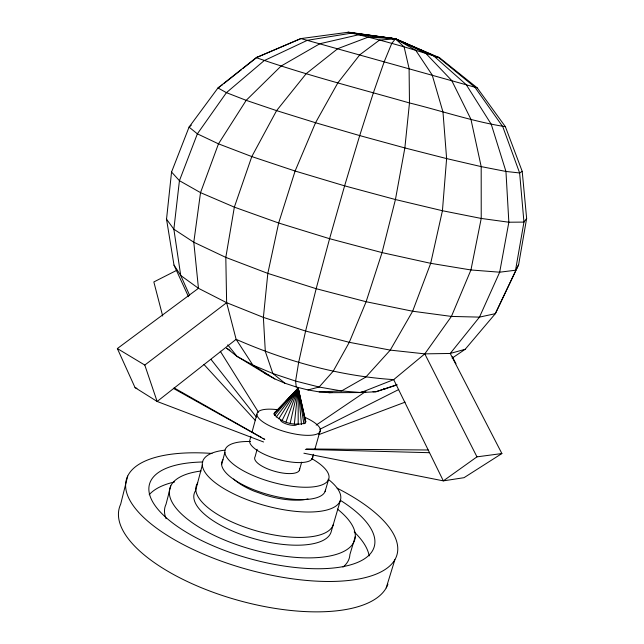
<?xml version="1.0" encoding="UTF-8"?>
<svg xmlns="http://www.w3.org/2000/svg" width="644" height="644" viewBox="0 0 644 644"><rect width="100%" height="100%" fill="white"/><g stroke="black" fill="none" stroke-linecap="round" stroke-linejoin="round"><path stroke-width="0.97" d="M298.124 390.167L298.172 388.155L274.513 412.74L273.99 413.947C280.502 422.593 295.177 426.352 305.369 422.971L305.779 421.731L298.172 388.155L273.99 413.947M188.491 296.699L174.001 265.119L166.53 219.185L171.554 172.02L189.054 127.118L217.978 87.954L256.248 57.646L300.724 38.608L348.565 32.2L395.448 38.793L439.635 57.791L477.204 87.858L505.379 126.691L522.204 171.344L526.639 218.461L518.629 264.652L495.341 313.668L465.201 349.273L452.144 358.136M294.356 423.977L298.172 388.155L285.453 401.824M297.834 390.135L298.172 388.155L274.553 415.42M290.194 423.14L298.172 388.155L296.908 389.66M127.689 476.069L120.67 504.22A139.635 57.284 15.5 0 0 231.969 598.534A139.635 57.284 15.5 0 0 387.905 584.172M170.781 485.874L166.031 504.252A95.618 38.31 15.5 0 0 166.072 518.678M195.8 489.762L202.313 465.081M221.641 464.477L224.877 452.362M250.902 436.262L249.598 441.06A32.691 10.779 15.5 0 0 281.557 460.243A32.691 10.779 15.5 0 0 312.839 456.371M251.949 432.43L256.9 414.197M257.133 449.287L255.105 456.701A23.24 7.961 15.5 0 0 275.906 471.641A23.24 7.961 15.5 0 0 299.524 468.389M299.315 470.482L301.682 462.126M312.066 459.075L313.427 454.286M314.795 449.504L320.43 429.733M325.059 491.565L328.537 479.563M355.295 536.452L349.885 554.613A95.618 38.31 15.5 0 1 342.962 567.098M386.207 587.883L394.885 559.684M286.017 421.933L298.172 388.155L305.779 421.731M282.112 420.452L298.172 388.155L305.369 422.971M518.629 264.652L495.341 313.668L479.474 317.122L451.428 316.421L412.643 311.229L366.114 301.73L316.172 288.697L267.824 273.394L225.811 257.399L193.796 242.241L173.864 229.216L166.53 219.185M278.755 418.793L298.172 388.155L298.856 392.083M229.948 350.32L226.575 348.171L237.048 356.39L266.753 374.47L274.843 378.938L284.922 383.212L296.24 386.972L307.953 389.942L319.174 391.89L329.068 392.679L360.946 392.542L393.701 379.63L424.799 353.862L451.428 316.421L470.941 269.965L481.229 218.445L481.189 166.611L470.933 119.269L451.726 80.524L425.708 53.243L395.448 38.793L347.961 32.272C378.801 39.284 409.495 48.067 439.635 57.791M526.639 218.461L523.95 222.1L515.546 270.23L499.688 272.195L470.941 269.965L430.691 263.324L382.045 252.601L329.591 238.699L278.659 223.009L234.344 207.143L200.525 192.637L179.426 180.682L171.554 172.02M276.179 417.079L298.172 388.155L303.896 423.865M278.087 409.737L274.513 412.74M279.432 408.296L281.436 406.139M191.316 125.153L189.054 127.118L197.37 133.839L218.477 143.845L251.796 156.573L295.105 171.03L344.612 185.85L395.432 199.535L442.428 210.725L481.229 218.445L508.849 222.22L523.95 222.1L519.628 172.962L502.803 126.747L474.821 87.109L438.025 57.099M221.198 85.7L222.76 84.461M224.321 83.221L241.54 69.56M243.102 68.32L257.189 57.147M174.001 265.119L180.723 275.479L198.457 288.303L226.632 302.68L263.38 317.395L305.602 331.048L349.289 342.31L390.256 350.111L424.799 353.862L450.236 353.459L479.474 317.122L499.688 272.195L508.849 222.22L505.951 171.449L491.251 124.276L466.224 84.638L433.299 55.553L395.448 38.793L359.03 34.679L319.851 43.728L281.09 66.05L246.193 100.343L218.477 143.845L200.525 192.637L193.796 242.241L198.457 288.303L117.361 348.549L144.795 365.067L226.632 302.68L225.811 257.399L234.344 207.143L251.796 156.573L276.582 110.631L306.222 73.649L337.754 48.67L368.296 37.102L395.448 38.793L428.123 53.202M465.201 349.273L450.236 353.459L501.885 453.545L476.963 456.854L443.338 480.867L303.896 453.215M316.172 425.088L365.156 391.874M220.409 86.32L217.978 87.954L226.43 92.656L246.193 100.343L276.582 110.631L315.536 122.738L359.706 135.586L404.859 147.935L446.614 158.585L481.189 166.611L505.951 171.449L519.628 172.962L522.204 171.344M501.885 453.545L464.018 477.687L443.338 480.867L393.701 379.63C339.291 376.056 285.96 361.179 236.131 339.34L226.632 302.68M176.955 270.214L153.844 281.951L162.682 316.019M319.843 429.306L398.717 389.54M477.204 87.858L300.941 38.592L256.248 57.646C306.544 75.195 358.273 88.349 409.479 102.951C441.398 110.776 472.946 121.579 505.379 126.691M318.82 434.628L405.092 402.162M396.776 384.774L375.983 391.737L360.946 392.542L341.513 390.956L319.126 387.036L295.596 381.071L272.871 373.528L252.842 365.067L237.048 356.39L227.751 344.87M372.981 391.777L375.983 391.737L397.131 384.911M307.953 389.942L319.126 387.036L333.198 371.21L349.289 342.31L366.114 301.73L382.045 252.601L395.432 199.535L404.859 147.935L409.479 102.951L409.093 68.546L404.134 46.98L395.448 38.793L352.308 33.013L307.357 40.306L264.177 60.625L226.43 92.656L197.37 133.839L179.426 180.682L173.864 229.216L180.723 275.479L189.626 295.306M392.55 38.962L395.448 38.793L410.003 45.571M329.068 392.679L332.006 392.526M383.703 388.815L385.676 388.726M319.174 391.89L341.513 390.956L365.816 377.094L390.256 350.111L412.643 311.229L430.691 263.324L442.428 210.725L446.614 158.585L442.975 111.984L432.204 75.026L415.75 50.312L395.448 38.793L382.737 37.215M360.962 391.946L365.969 391.874M306.455 448.949L428.188 449.987M305.345 449.383L429.532 452.7M391.463 38.6L395.448 38.793L400.793 41.538M387.519 38.02L395.448 38.793L398.845 40.886M364.15 34.905L366.106 35.146M369.044 35.517L371 35.758M372.957 36L375.887 36.362M377.843 36.611L380.781 36.974M268.709 374.864L266.753 374.47L264.37 372.626M263.565 441.985L157.136 401.47L135.055 387.616L117.361 348.549M135.055 387.616L136.906 388.388M429.942 53.999L438.113 57.606M173.622 388.501L264.676 439.433M174.081 387.881L261.255 437.356M263.002 438.347L264.74 439.337M274.843 378.938L252.842 365.067L236.131 339.34L157.136 401.47L144.795 365.067M284.922 383.212L272.871 373.528L265.312 351.431L263.38 317.395L267.824 273.394L278.659 223.009L295.105 171.03L315.536 122.738L337.842 82.867L359.803 54.788L379.469 40.113L395.448 38.793L391.729 43.494L384.259 61.607L373.335 92.937L359.706 135.586L344.612 185.85L329.591 238.699L316.172 288.697L305.602 331.048L298.655 362.395L295.596 381.071L296.24 386.972M203.971 364.488L255.531 420.653M211.015 359.4L256.425 417.111M220.264 351.197L258.486 412.265M452.329 356.728L455.992 363.771M424.799 353.862L476.963 456.854M299.194 394.048L299.871 397.976M298.196 424.388L298.172 388.155L298.542 392.124M298.172 388.155L301.448 424.348M304.676 417.248A32.868 10.079 15.5 0 1 311.849 435.175A32.868 10.079 15.5 0 1 262.285 421.45A32.868 10.079 15.5 0 1 277.355 409.681M311.616 458.568A53.83 18.451 15.5 0 1 312.026 486.993A53.83 18.451 15.5 0 1 235.004 465.491A53.83 18.451 15.5 0 1 250.556 441.526M325.51 489.979A53.702 18.966 15.5 0 1 266.181 493.988A53.702 18.966 15.5 0 1 222.993 459.711M307.977 498.891A45.829 16.341 15.5 0 1 265.626 495.236L254.114 491.155A45.829 16.341 15.5 0 1 233.635 478.999M328.102 479.192A71.548 25.535 15.5 0 1 313.821 511.891A71.548 25.535 15.5 0 1 218.413 485.037A71.548 25.535 15.5 0 1 224.989 450.164M333.262 524.659A71.194 26.903 15.5 0 1 252.585 529.738A71.194 26.903 15.5 0 1 197.7 482.984M337.4 509.066A95.972 36.941 15.5 0 1 319.36 557.446A95.972 36.941 15.5 0 1 190.56 521.503A95.972 36.941 15.5 0 1 201.065 471.022M195.728 490.438A71.09 27.322 15.5 0 0 250.403 537.611A71.09 27.322 15.5 0 0 331.072 532.113L340.394 500.332A116.677 44.975 15.5 0 1 336.393 567.67A116.677 44.975 15.5 0 1 170.861 521.608A116.677 44.975 15.5 0 1 202.812 461.998M337.118 488.176A140.424 54.225 15.5 0 1 357.388 579.254A140.424 54.225 15.5 0 1 147.605 521.02A140.424 54.225 15.5 0 1 212.021 453.448M149.183 494.745A116.242 46.65 15.5 0 1 174.58 481.97M354.192 531.936A116.242 46.65 15.5 0 1 369.181 555.941M297.037 424.01A8.573 2.624 15.5 0 1 287.804 424.468A8.573 2.624 15.5 0 1 280.728 419.316"/></g></svg>
